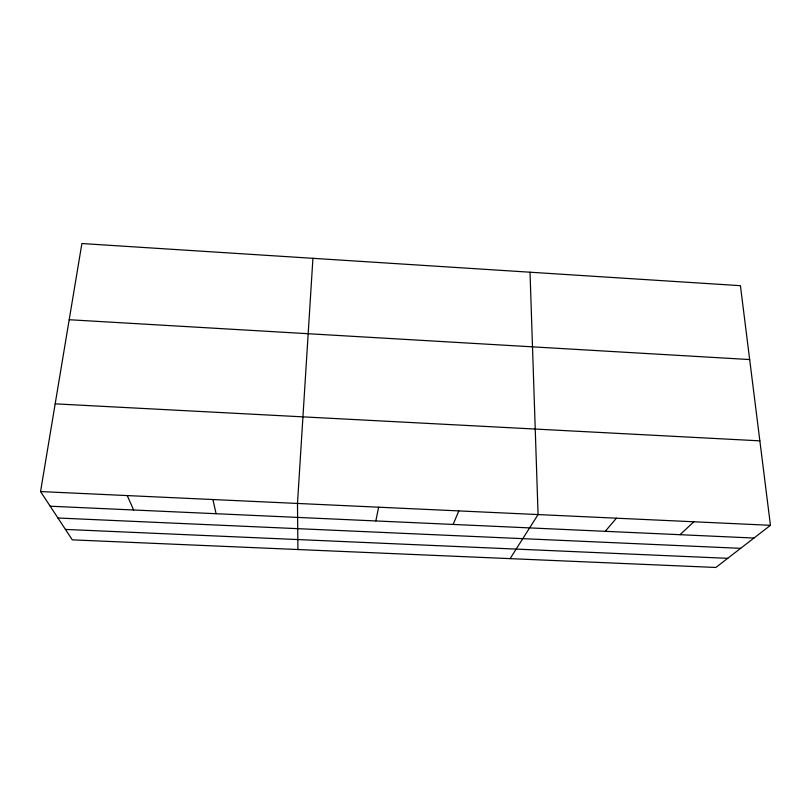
<?xml version="1.0" encoding="UTF-8"?>
<svg xmlns="http://www.w3.org/2000/svg" width="811" height="811" viewBox="0 0 811 811"><rect width="100%" height="100%" fill="white"/><g stroke="black" fill="none" stroke-linecap="round" stroke-linejoin="round"><path stroke-width="1.22" d="M312.924 258.314L297.485 503.449L297.921 549.534M40.55 491.567L81.891 243.533L740.413 285.675L770.45 525.315L715.87 567.467L72.291 539.852L40.55 491.567L770.45 525.315M375.817 520.946L378.625 507.199M453.146 524.443L458.813 510.91M510.099 558.637L538.078 514.569L530.019 272.212M605.229 531.327L616.421 518.199M680.003 534.702L693.881 521.777M65.438 529.421L727.71 558.323M50.181 506.216L753.966 538.048M57.936 518.006L740.646 548.337M55.168 403.848L759.866 440.849M69.188 319.727L749.668 359.557M127.246 495.572L133.633 509.987M212.887 499.535L216.111 513.718"/></g></svg>
